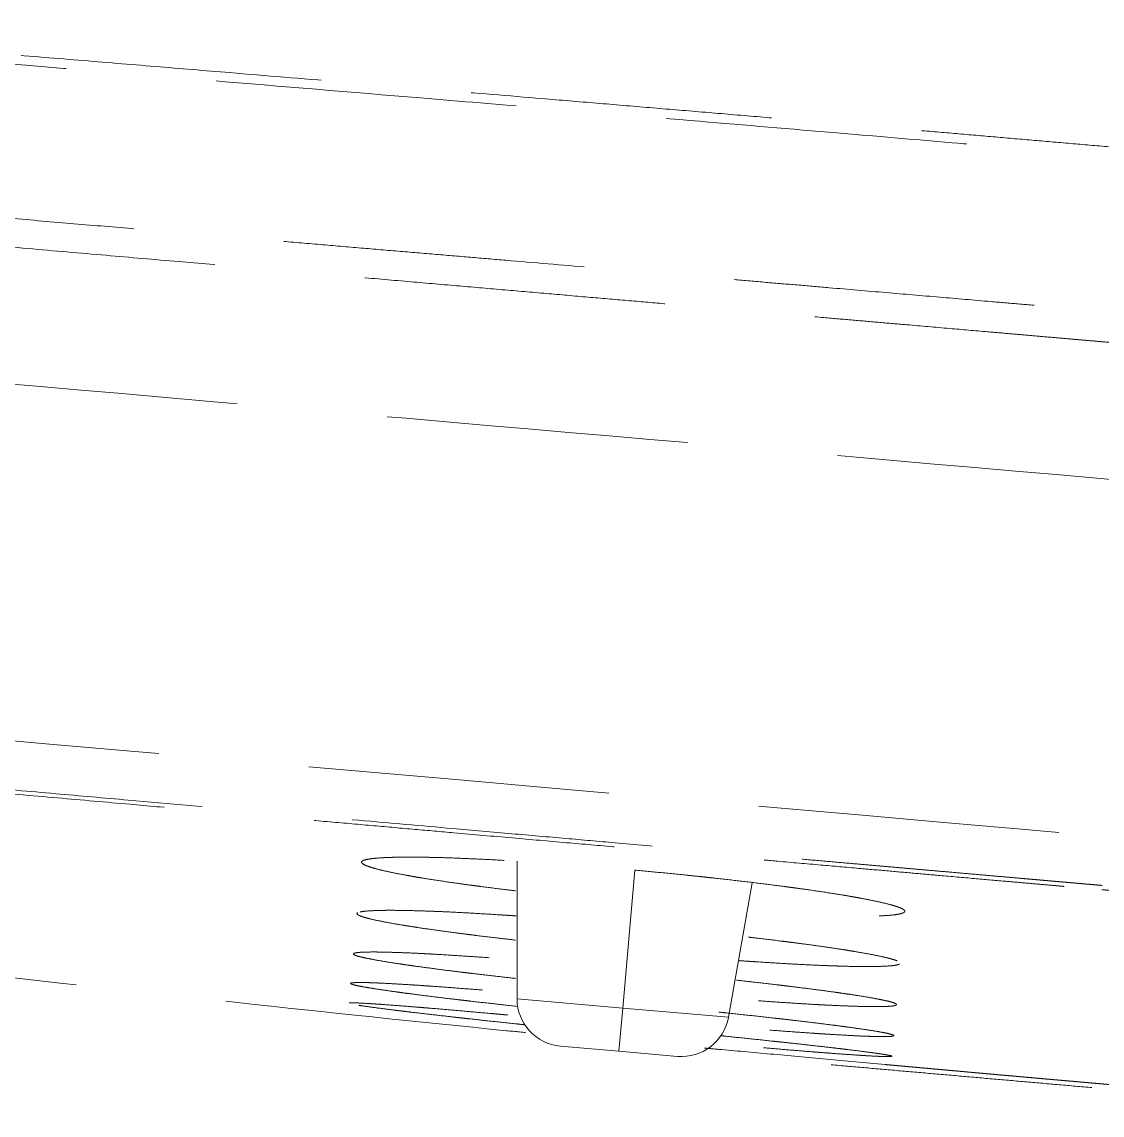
# Model space of a CAD drawing. Header units: millimetres. Extents: x 11618 to 13994, y -5897 to -2537.
# Drawn here: x 13094.28 to 13117.06, y -3844.51 to -3821.46 of the extents above; entities that cross this region are included whole.
import ezdxf

# ---------------------------------------------------------------- set-up
doc = ezdxf.new("R2010")
doc.units = ezdxf.units.MM
doc.linetypes.add('HIDDEN', pattern=[9.525, 6.35, -3.175])
doc.linetypes.add('HIDDEN2', pattern=[4.7625, 3.175, -1.5875])
doc.layers.add('HIDDEN', color=252, linetype='HIDDEN2', lineweight=13)

msp = doc.modelspace()

# ---------------------------------------------------------------- linework, layer by layer
at = {"layer": 'HIDDEN', "linetype": 'HIDDEN', "lineweight": 18, "extrusion": (-1, -2.22045e-16, 0)}
for p, q in [((13104.725, -3839.156), (13104.725, -3842.056)), ((13106.952, -3842.251), (13107.207, -3839.344)), ((13109.18, -3842.446), (13109.68, -3839.609)), ((13106.952, -3842.251), (13104.725, -3842.056)), ((13106.873, -3843.161), (13106.952, -3842.251)), ((13106.952, -3842.251), (13109.18, -3842.446)), ((13106.873, -3843.161), (13105.638, -3843.053)), ((13106.873, -3843.161), (13108.108, -3843.269))]:
    msp.add_line(p, q, dxfattribs=at)
at = {"layer": 'HIDDEN', "linetype": 'HIDDEN', "lineweight": 18}
for centre, start, end in [((13105.725, -3842.056), 180, 265), ((13108.195, -3842.273), 265, 350)]:
    msp.add_arc(centre, 1, start, end, dxfattribs=at)
for points, knots in [([(13065.773, -3820.01), (13065.872, -3820.016), (13066.068, -3820.029), (13066.358, -3820.047), (13066.643, -3820.065), (13066.921, -3820.082), (13067.193, -3820.1), (13067.459, -3820.117), (13067.718, -3820.133), (13067.972, -3820.15), (13068.219, -3820.166), (13068.46, -3820.182), (13068.695, -3820.197), (13068.924, -3820.212), (13069.147, -3820.227), (13069.364, -3820.241), (13069.575, -3820.255), (13069.779, -3820.269), (13069.978, -3820.282), (13070.17, -3820.295), (13070.357, -3820.308), (13070.537, -3820.32), (13070.712, -3820.332), (13070.88, -3820.344), (13071.043, -3820.355), (13071.2, -3820.365), (13071.35, -3820.376), (13071.495, -3820.386), (13071.634, -3820.395), (13071.767, -3820.405), (13071.894, -3820.413), (13072.015, -3820.422), (13072.131, -3820.43), (13072.24, -3820.438), (13072.526, -3820.458), (13072.984, -3820.49), (13073.61, -3820.534), (13074.218, -3820.578), (13074.808, -3820.621), (13075.382, -3820.662), (13075.938, -3820.703), (13076.476, -3820.743), (13076.998, -3820.782), (13077.502, -3820.82), (13077.99, -3820.857), (13078.461, -3820.893), (13079.076, -3820.94), (13079.826, -3820.998), (13080.703, -3821.066), (13081.424, -3821.123), (13081.999, -3821.169), (13082.438, -3821.204), (13082.865, -3821.238), (13083.278, -3821.271), (13083.679, -3821.303), (13084.067, -3821.335), (13084.442, -3821.365), (13084.805, -3821.395), (13085.155, -3821.424), (13085.717, -3821.47), (13086.487, -3821.533), (13087.464, -3821.613), (13088.423, -3821.691), (13089.363, -3821.768), (13090.284, -3821.844), (13091.188, -3821.918), (13092.36, -3822.014), (13093.789, -3822.131), (13095.462, -3822.269), (13097.081, -3822.402), (13098.906, -3822.553), (13100.922, -3822.72), (13103.119, -3822.902), (13104.935, -3823.053), (13106.394, -3823.175), (13107.518, -3823.27), (13108.622, -3823.362), (13109.709, -3823.454), (13110.782, -3823.545), (13111.774, -3823.629), (13112.688, -3823.707), (13113.523, -3823.778), (13114.349, -3823.849), (13115.169, -3823.92), (13115.986, -3823.991), (13116.802, -3824.061), (13117.619, -3824.132), (13118.601, -3824.218), (13119.746, -3824.319), (13121.053, -3824.434), (13122.364, -3824.55), (13123.689, -3824.669), (13124.844, -3824.772), (13125.824, -3824.86), (13126.625, -3824.932), (13127.432, -3825.005), (13128.248, -3825.079), (13129.073, -3825.154), (13129.91, -3825.231), (13130.758, -3825.308), (13131.746, -3825.398), (13132.879, -3825.502), (13134.163, -3825.62), (13135.478, -3825.741), (13136.828, -3825.865), (13138.8, -3826.047), (13141.456, -3826.293), (13144.191, -3826.547), (13146.42, -3826.754), (13147.866, -3826.889), (13149.136, -3827.007), (13150.232, -3827.109), (13151.276, -3827.206), (13152.278, -3827.3), (13153.25, -3827.391), (13154.302, -3827.49), (13155.436, -3827.598), (13156.654, -3827.716), (13157.677, -3827.815), (13158.484, -3827.895), (13159.056, -3827.952), (13159.652, -3828.011), (13160.271, -3828.073), (13160.914, -3828.138), (13161.581, -3828.206), (13162.273, -3828.276), (13162.99, -3828.35), (13163.731, -3828.427), (13164.312, -3828.488), (13164.734, -3828.532), (13164.998, -3828.56), (13165.29, -3828.591), (13165.611, -3828.625), (13165.96, -3828.662), (13166.338, -3828.703), (13166.744, -3828.746), (13167.18, -3828.793), (13167.644, -3828.844), (13168.138, -3828.897), (13168.661, -3828.955), (13169.213, -3829.016), (13169.795, -3829.08), (13170.407, -3829.149), (13170.825, -3829.196), (13171.038, -3829.22)], [0, 0, 0, 0, 0.002823, 0.005587, 0.008292, 0.010937, 0.013524, 0.016052, 0.018521, 0.020931, 0.023283, 0.025576, 0.027811, 0.029988, 0.032107, 0.034168, 0.036172, 0.038117, 0.040006, 0.041836, 0.04361, 0.045326, 0.046986, 0.048589, 0.050135, 0.051624, 0.053057, 0.054434, 0.055754, 0.057018, 0.058227, 0.059379, 0.060476, 0.061517, 0.062503, 0.068621, 0.07457, 0.080351, 0.085965, 0.091412, 0.096695, 0.101814, 0.10677, 0.111564, 0.116198, 0.120673, 0.12499, 0.13373, 0.142059, 0.149983, 0.154282, 0.158455, 0.162505, 0.166432, 0.170237, 0.173922, 0.177486, 0.180932, 0.184261, 0.187474, 0.196934, 0.206214, 0.215314, 0.224238, 0.232986, 0.24156, 0.249963, 0.266367, 0.282243, 0.297602, 0.312462, 0.334181, 0.354986, 0.374969, 0.385842, 0.396496, 0.406957, 0.417254, 0.427417, 0.437479, 0.445493, 0.453404, 0.461233, 0.469005, 0.476743, 0.48447, 0.492211, 0.49999, 0.512416, 0.524782, 0.537188, 0.549729, 0.562501, 0.570038, 0.577629, 0.585285, 0.593022, 0.60085, 0.608784, 0.616834, 0.62501, 0.636907, 0.649085, 0.661566, 0.674372, 0.687518, 0.717735, 0.750023, 0.765462, 0.781272, 0.791239, 0.80165, 0.812519, 0.821012, 0.830249, 0.840248, 0.851029, 0.86261, 0.875007, 0.880227, 0.88567, 0.891338, 0.897234, 0.90336, 0.909717, 0.916307, 0.923133, 0.930196, 0.937497, 0.939745, 0.942263, 0.94505, 0.948107, 0.951437, 0.95504, 0.958918, 0.963072, 0.967504, 0.972214, 0.977206, 0.982479, 0.988035, 0.993875, 1, 1, 1, 1]), ([(13171.094, -3829.41), (13170.979, -3829.397), (13170.75, -3829.371), (13170.406, -3829.333), (13170.061, -3829.294), (13169.717, -3829.256), (13169.372, -3829.218), (13169.028, -3829.181), (13168.683, -3829.143), (13168.338, -3829.105), (13167.993, -3829.068), (13167.648, -3829.031), (13167.303, -3828.993), (13166.957, -3828.956), (13166.611, -3828.919), (13166.266, -3828.883), (13165.92, -3828.846), (13165.574, -3828.81), (13165.227, -3828.773), (13164.881, -3828.737), (13164.583, -3828.706), (13164.299, -3828.677), (13163.997, -3828.645), (13163.594, -3828.604), (13163.09, -3828.552), (13162.484, -3828.49), (13161.778, -3828.418), (13160.969, -3828.336), (13160.058, -3828.245), (13159.046, -3828.145), (13157.623, -3828.005), (13155.818, -3827.83), (13153.655, -3827.625), (13151.466, -3827.42), (13149.252, -3827.215), (13147.026, -3827.008), (13144.737, -3826.795), (13142.388, -3826.578), (13139.979, -3826.355), (13137.57, -3826.133), (13135.163, -3825.911), (13132.759, -3825.691), (13130.359, -3825.471), (13127.962, -3825.253), (13125.57, -3825.037), (13123.182, -3824.823), (13120.798, -3824.612), (13118.861, -3824.441), (13117.216, -3824.298), (13115.709, -3824.167), (13113.743, -3823.997), (13111.315, -3823.79), (13108.421, -3823.545), (13105.494, -3823.3), (13102.067, -3823.014), (13097.668, -3822.649), (13093.632, -3822.316), (13090.575, -3822.065), (13089.121, -3821.945), (13087.655, -3821.825), (13086.181, -3821.704), (13084.706, -3821.584), (13083.241, -3821.464), (13081.781, -3821.347), (13080.318, -3821.231), (13078.758, -3821.11), (13077.191, -3820.99), (13075.708, -3820.879), (13074.483, -3820.788), (13073.516, -3820.718), (13072.805, -3820.667), (13072.216, -3820.625), (13071.665, -3820.586), (13071.065, -3820.544), (13070.466, -3820.503), (13069.867, -3820.462), (13069.268, -3820.422), (13068.67, -3820.382), (13068.072, -3820.342), (13067.474, -3820.303), (13066.877, -3820.264), (13066.28, -3820.225), (13065.882, -3820.2), (13065.683, -3820.187)], [0, 0, 0, 0, 0.003281, 0.006564, 0.009847, 0.013131, 0.016416, 0.019702, 0.022988, 0.026276, 0.029564, 0.032853, 0.036143, 0.039434, 0.042725, 0.046019, 0.049313, 0.052609, 0.055907, 0.059206, 0.062506, 0.064428, 0.067306, 0.071141, 0.075936, 0.081693, 0.088416, 0.096107, 0.104767, 0.1144, 0.125, 0.145345, 0.165834, 0.18664, 0.207702, 0.22888, 0.249995, 0.272859, 0.295713, 0.318553, 0.341371, 0.36416, 0.386914, 0.409625, 0.432291, 0.45491, 0.477487, 0.500036, 0.509962, 0.524224, 0.542838, 0.565827, 0.593224, 0.625058, 0.648979, 0.690618, 0.750053, 0.763742, 0.777533, 0.791423, 0.805433, 0.819477, 0.833379, 0.847143, 0.861035, 0.87501, 0.891555, 0.905627, 0.917249, 0.92643, 0.933176, 0.937495, 0.943195, 0.948888, 0.954576, 0.960262, 0.965947, 0.97163, 0.97731, 0.982987, 0.988661, 0.994332, 1, 1, 1, 1]), ([(13172.546, -3832.579), (13172.468, -3832.571), (13172.312, -3832.555), (13172.078, -3832.531), (13171.846, -3832.507), (13171.615, -3832.484), (13171.385, -3832.461), (13171.156, -3832.438), (13170.929, -3832.415), (13170.703, -3832.392), (13170.478, -3832.37), (13170.254, -3832.348), (13170.032, -3832.326), (13169.81, -3832.304), (13169.59, -3832.282), (13169.371, -3832.261), (13169.131, -3832.237), (13168.871, -3832.212), (13168.592, -3832.185), (13168.316, -3832.158), (13168.044, -3832.132), (13167.776, -3832.107), (13167.511, -3832.082), (13167.25, -3832.057), (13166.992, -3832.033), (13166.739, -3832.01), (13166.488, -3831.987), (13166.242, -3831.964), (13165.999, -3831.942), (13165.767, -3831.921), (13165.542, -3831.901), (13165.319, -3831.881), (13165.087, -3831.86), (13164.844, -3831.839), (13164.592, -3831.817), (13164.33, -3831.794), (13164.082, -3831.772), (13163.85, -3831.752), (13163.637, -3831.733), (13163.425, -3831.715), (13163.213, -3831.696), (13163.001, -3831.678), (13162.79, -3831.659), (13162.578, -3831.641), (13162.408, -3831.626), (13162.278, -3831.615), (13162.186, -3831.607), (13162.088, -3831.599), (13161.985, -3831.59), (13161.877, -3831.58), (13161.763, -3831.57), (13161.645, -3831.56), (13161.521, -3831.549), (13161.392, -3831.538), (13161.258, -3831.526), (13161.118, -3831.514), (13160.974, -3831.501), (13160.824, -3831.488), (13160.579, -3831.466), (13160.243, -3831.436), (13159.817, -3831.399), (13159.394, -3831.362), (13158.646, -3831.295), (13157.577, -3831.2), (13156.195, -3831.077), (13154.836, -3830.955), (13153.499, -3830.835), (13152.311, -3830.728), (13151.268, -3830.635), (13150.37, -3830.554), (13149.491, -3830.474), (13148.631, -3830.397), (13147.79, -3830.321), (13146.969, -3830.247), (13146.166, -3830.175), (13145.141, -3830.082), (13143.909, -3829.971), (13142.484, -3829.842), (13141.122, -3829.72), (13139.824, -3829.602), (13138.555, -3829.488), (13137.313, -3829.376), (13136.095, -3829.266), (13134.932, -3829.161), (13133.825, -3829.061), (13132.772, -3828.966), (13131.786, -3828.877), (13130.861, -3828.793), (13129.992, -3828.715), (13129.158, -3828.639), (13128.213, -3828.554), (13127.167, -3828.46), (13126.031, -3828.358), (13125.094, -3828.273), (13124.338, -3828.206), (13123.748, -3828.153), (13123.174, -3828.101), (13122.616, -3828.052), (13122.07, -3828.003), (13121.423, -3827.945), (13120.677, -3827.879), (13119.824, -3827.804), (13118.975, -3827.729), (13118.124, -3827.654), (13117.273, -3827.58), (13116.519, -3827.515), (13115.858, -3827.457), (13115.29, -3827.408), (13114.549, -3827.344), (13113.619, -3827.264), (13112.483, -3827.167), (13111.495, -3827.083), (13110.665, -3827.012), (13110.008, -3826.956), (13109.327, -3826.898), (13108.62, -3826.838), (13107.597, -3826.752), (13106.217, -3826.635), (13104.833, -3826.517), (13103.735, -3826.424), (13102.96, -3826.359), (13102.155, -3826.291), (13101.318, -3826.22), (13100.451, -3826.146), (13099.553, -3826.07), (13098.623, -3825.992), (13097.581, -3825.903), (13096.416, -3825.805), (13095.117, -3825.695), (13093.754, -3825.579), (13092.328, -3825.458), (13090.938, -3825.34), (13089.585, -3825.226), (13088.276, -3825.115), (13086.914, -3824.999), (13085.5, -3824.879), (13084.344, -3824.781), (13083.46, -3824.706), (13082.864, -3824.655), (13082.262, -3824.604), (13081.655, -3824.552), (13081.042, -3824.5), (13080.423, -3824.447), (13079.799, -3824.394), (13079.17, -3824.34), (13078.536, -3824.285), (13077.896, -3824.23), (13077.194, -3824.17), (13076.426, -3824.103), (13075.587, -3824.03), (13074.73, -3823.956), (13074.037, -3823.895), (13073.515, -3823.849), (13073.172, -3823.819), (13072.833, -3823.79), (13072.498, -3823.76), (13072.225, -3823.736), (13072.014, -3823.717), (13071.865, -3823.704), (13071.722, -3823.692), (13071.583, -3823.679), (13071.449, -3823.668), (13071.32, -3823.656), (13071.197, -3823.646), (13071.078, -3823.635), (13070.965, -3823.625), (13070.856, -3823.616), (13070.753, -3823.607), (13070.655, -3823.598), (13070.562, -3823.59), (13070.441, -3823.58), (13070.292, -3823.567), (13070.11, -3823.552), (13069.926, -3823.536), (13069.74, -3823.521), (13069.551, -3823.505), (13069.359, -3823.49), (13069.166, -3823.474), (13068.97, -3823.458), (13068.797, -3823.444), (13068.648, -3823.433), (13068.524, -3823.423), (13068.403, -3823.413), (13068.283, -3823.404), (13068.164, -3823.395), (13068.047, -3823.385), (13067.932, -3823.376), (13067.819, -3823.367), (13067.707, -3823.359), (13067.597, -3823.35), (13067.488, -3823.342), (13067.382, -3823.333), (13067.277, -3823.325), (13067.173, -3823.317), (13066.979, -3823.302), (13066.693, -3823.28), (13066.315, -3823.251), (13065.937, -3823.222), (13065.559, -3823.193), (13065.181, -3823.165), (13064.804, -3823.137), (13064.426, -3823.109), (13064.048, -3823.081), (13063.797, -3823.062), (13063.671, -3823.053)], [0, 0, 0, 0, 0.002163, 0.004315, 0.006455, 0.008584, 0.010701, 0.012807, 0.014901, 0.016983, 0.019054, 0.021114, 0.023162, 0.025199, 0.027224, 0.029237, 0.031239, 0.033842, 0.036411, 0.038947, 0.041449, 0.043918, 0.046353, 0.048756, 0.051125, 0.053461, 0.055764, 0.058034, 0.060272, 0.062477, 0.064437, 0.066489, 0.068631, 0.070864, 0.073187, 0.0756, 0.078103, 0.080063, 0.082021, 0.083977, 0.085932, 0.087885, 0.089837, 0.091787, 0.093735, 0.09454, 0.095393, 0.096294, 0.097243, 0.09824, 0.099285, 0.100378, 0.101519, 0.102708, 0.103944, 0.105227, 0.106558, 0.107936, 0.109362, 0.113317, 0.117239, 0.121128, 0.124984, 0.137905, 0.15062, 0.163121, 0.175403, 0.187458, 0.195883, 0.204134, 0.212208, 0.220107, 0.227829, 0.235374, 0.242743, 0.249935, 0.263598, 0.27668, 0.289178, 0.301094, 0.31243, 0.324112, 0.335287, 0.345955, 0.356116, 0.365774, 0.374937, 0.383246, 0.391223, 0.398869, 0.406191, 0.417235, 0.427641, 0.437446, 0.443025, 0.448435, 0.453691, 0.458808, 0.463805, 0.468701, 0.476608, 0.484329, 0.492175, 0.499956, 0.507736, 0.515584, 0.520716, 0.525912, 0.531211, 0.541104, 0.551477, 0.562467, 0.568279, 0.574302, 0.580545, 0.587016, 0.593721, 0.608689, 0.624975, 0.631801, 0.638904, 0.646289, 0.653957, 0.66191, 0.67015, 0.678675, 0.687484, 0.698822, 0.71074, 0.723241, 0.736326, 0.749993, 0.761535, 0.773556, 0.786058, 0.79904, 0.812502, 0.817923, 0.823398, 0.828926, 0.834507, 0.840139, 0.845823, 0.851558, 0.857344, 0.863179, 0.869063, 0.874996, 0.882558, 0.890287, 0.898183, 0.906246, 0.909445, 0.912609, 0.915735, 0.918824, 0.921875, 0.923296, 0.92467, 0.925997, 0.927278, 0.928512, 0.929699, 0.930839, 0.931933, 0.932979, 0.933979, 0.934931, 0.935836, 0.936694, 0.937505, 0.939157, 0.94083, 0.942523, 0.944238, 0.945973, 0.94773, 0.949508, 0.951308, 0.953129, 0.954277, 0.955409, 0.956527, 0.957629, 0.958717, 0.959789, 0.960846, 0.961888, 0.962914, 0.963926, 0.964922, 0.965903, 0.966868, 0.967818, 0.968753, 0.972226, 0.975699, 0.979172, 0.982644, 0.986117, 0.989588, 0.99306, 0.99653, 1, 1, 1, 1]), ([(13063.556, -3823.568), (13063.642, -3823.575), (13063.818, -3823.59), (13064.086, -3823.612), (13064.364, -3823.636), (13064.652, -3823.66), (13064.95, -3823.686), (13065.222, -3823.709), (13065.466, -3823.73), (13065.679, -3823.749), (13065.891, -3823.767), (13066.104, -3823.785), (13066.316, -3823.804), (13066.528, -3823.822), (13066.74, -3823.841), (13066.945, -3823.858), (13067.147, -3823.876), (13067.349, -3823.894), (13067.564, -3823.912), (13067.79, -3823.932), (13068.028, -3823.953), (13068.278, -3823.974), (13068.54, -3823.997), (13068.813, -3824.021), (13069.098, -3824.045), (13069.394, -3824.071), (13069.703, -3824.098), (13070.022, -3824.126), (13070.541, -3824.171), (13071.25, -3824.232), (13072.14, -3824.309), (13073.014, -3824.385), (13073.872, -3824.459), (13074.714, -3824.532), (13075.541, -3824.604), (13076.351, -3824.674), (13077.642, -3824.786), (13079.382, -3824.937), (13081.542, -3825.125), (13083.595, -3825.303), (13085.541, -3825.471), (13087.38, -3825.631), (13089.112, -3825.781), (13090.857, -3825.933), (13092.611, -3826.085), (13094.373, -3826.238), (13096.02, -3826.38), (13097.517, -3826.51), (13098.879, -3826.628), (13100.12, -3826.736), (13101.292, -3826.838), (13102.394, -3826.933), (13103.426, -3827.023), (13104.402, -3827.107), (13105.327, -3827.187), (13106.206, -3827.264), (13107.032, -3827.335), (13107.885, -3827.409), (13108.757, -3827.485), (13109.646, -3827.562), (13110.463, -3827.633), (13111.188, -3827.696), (13111.829, -3827.751), (13112.398, -3827.801), (13113.066, -3827.858), (13113.811, -3827.923), (13114.536, -3827.986), (13115.105, -3828.035), (13115.545, -3828.074), (13115.957, -3828.109), (13116.321, -3828.141), (13116.642, -3828.169), (13116.927, -3828.194), (13117.257, -3828.222), (13117.633, -3828.255), (13117.917, -3828.28), (13118.058, -3828.293)], [0, 0, 0, 0, 0.00476, 0.0097, 0.014819, 0.020118, 0.025596, 0.031253, 0.035165, 0.039076, 0.042985, 0.046892, 0.050798, 0.054701, 0.058603, 0.062503, 0.066016, 0.069746, 0.073692, 0.077855, 0.082234, 0.086828, 0.091637, 0.096662, 0.101902, 0.107355, 0.113023, 0.118905, 0.125, 0.141646, 0.158001, 0.174063, 0.189833, 0.205311, 0.220497, 0.235391, 0.249993, 0.29161, 0.331263, 0.368948, 0.404662, 0.438405, 0.47018, 0.499991, 0.53441, 0.566718, 0.59691, 0.624989, 0.649027, 0.671786, 0.693261, 0.713452, 0.73236, 0.749991, 0.767096, 0.783214, 0.798345, 0.812492, 0.830054, 0.846325, 0.861301, 0.874993, 0.88614, 0.896555, 0.906245, 0.922831, 0.937496, 0.946087, 0.954128, 0.961662, 0.968748, 0.974127, 0.979316, 0.984374, 0.992254, 1, 1, 1, 1]), ([(13117.805, -3831.156), (13113.235, -3830.757), (13108.665, -3830.363), (13099.528, -3829.572), (13094.961, -3829.176), (13085.833, -3828.386), (13081.272, -3827.99), (13074.436, -3827.398), (13072.159, -3827.2), (13068.744, -3826.905), (13067.606, -3826.806), (13065.331, -3826.609), (13064.194, -3826.51), (13063.056, -3826.416)], [0, 0, 0, 0, 0.25, 0.25, 0.5, 0.5, 0.75, 0.75, 0.875, 0.875, 0.9375, 0.9375, 1, 1, 1, 1]), ([(13062.381, -3833.837), (13064.656, -3834.039), (13066.932, -3834.236), (13071.487, -3834.636), (13073.765, -3834.835), (13080.602, -3835.435), (13085.164, -3835.835), (13098.863, -3837.035), (13108.006, -3837.838), (13117.15, -3838.638)], [0, 0, 0, 0, 0.125, 0.125, 0.25, 0.25, 0.5, 0.5, 1, 1, 1, 1]), ([(13117.061, -3839.667), (13117.044, -3839.665), (13117.01, -3839.662), (13116.96, -3839.658), (13116.91, -3839.653), (13116.86, -3839.649), (13116.81, -3839.645), (13116.76, -3839.64), (13116.709, -3839.636), (13116.657, -3839.631), (13116.604, -3839.627), (13116.549, -3839.622), (13116.493, -3839.617), (13116.435, -3839.612), (13116.371, -3839.606), (13116.301, -3839.6), (13116.223, -3839.593), (13116.142, -3839.586), (13116.057, -3839.579), (13115.968, -3839.571), (13115.875, -3839.563), (13115.778, -3839.554), (13115.677, -3839.545), (13115.571, -3839.536), (13115.462, -3839.527), (13115.298, -3839.512), (13115.068, -3839.492), (13114.763, -3839.465), (13114.421, -3839.435), (13114.042, -3839.402), (13113.695, -3839.372), (13113.389, -3839.345), (13113.13, -3839.322), (13112.853, -3839.298), (13112.559, -3839.272), (13112.248, -3839.245), (13111.862, -3839.211), (13111.389, -3839.17), (13110.819, -3839.12), (13110.089, -3839.056), (13109.17, -3838.975), (13108.029, -3838.875), (13106.875, -3838.774), (13105.721, -3838.673), (13104.58, -3838.573), (13103.123, -3838.445), (13101.287, -3838.284), (13099.005, -3838.084), (13096.876, -3837.898), (13094.957, -3837.729), (13093.307, -3837.585), (13091.537, -3837.43), (13088.997, -3837.207), (13085.53, -3836.903), (13080.974, -3836.504), (13077.019, -3836.157), (13073.824, -3835.877), (13071.549, -3835.678), (13069.412, -3835.491), (13067.479, -3835.321), (13066.247, -3835.213), (13065.47, -3835.145), (13065.09, -3835.112), (13064.618, -3835.07), (13064.153, -3835.03), (13063.734, -3834.993), (13063.404, -3834.964), (13063.105, -3834.938), (13062.836, -3834.914), (13062.599, -3834.893), (13062.451, -3834.88), (13062.382, -3834.874)], [0, 0, 0, 0, 0.00093, 0.001846, 0.002755, 0.003662, 0.004571, 0.005489, 0.006419, 0.007367, 0.008336, 0.00933, 0.010354, 0.01141, 0.012501, 0.01386, 0.015278, 0.016761, 0.018312, 0.019934, 0.02163, 0.023401, 0.025249, 0.027174, 0.029176, 0.031253, 0.03616, 0.041729, 0.047976, 0.054905, 0.062506, 0.066938, 0.071679, 0.076731, 0.082096, 0.087772, 0.093759, 0.103254, 0.113671, 0.125011, 0.143197, 0.164032, 0.187516, 0.206429, 0.227264, 0.25002, 0.286248, 0.327918, 0.375029, 0.402973, 0.433122, 0.465478, 0.500039, 0.572373, 0.6557, 0.750021, 0.78956, 0.83122, 0.875001, 0.907035, 0.937497, 0.942783, 0.949752, 0.958407, 0.968747, 0.975374, 0.981433, 0.986926, 0.991851, 0.996209, 1, 1, 1, 1]), ([(13062.494, -3834.961), (13062.588, -3834.97), (13062.784, -3834.987), (13063.094, -3835.015), (13063.434, -3835.045), (13063.804, -3835.078), (13064.155, -3835.109), (13064.478, -3835.137), (13064.761, -3835.162), (13065.045, -3835.187), (13065.328, -3835.212), (13065.611, -3835.237), (13065.877, -3835.26), (13066.131, -3835.282), (13066.377, -3835.304), (13066.64, -3835.327), (13066.918, -3835.351), (13067.212, -3835.377), (13067.521, -3835.404), (13067.846, -3835.433), (13068.187, -3835.463), (13068.543, -3835.494), (13068.914, -3835.527), (13069.512, -3835.579), (13070.324, -3835.651), (13071.339, -3835.74), (13072.332, -3835.827), (13073.305, -3835.913), (13074.257, -3835.996), (13075.188, -3836.078), (13076.681, -3836.209), (13078.696, -3836.386), (13081.189, -3836.605), (13083.536, -3836.811), (13085.735, -3837.005), (13087.787, -3837.185), (13089.733, -3837.356), (13091.583, -3837.519), (13093.348, -3837.674), (13094.996, -3837.818), (13096.433, -3837.945), (13097.681, -3838.054), (13098.762, -3838.149), (13099.79, -3838.24), (13100.765, -3838.325), (13101.688, -3838.406), (13102.558, -3838.483), (13103.533, -3838.569), (13104.598, -3838.662), (13105.736, -3838.762), (13106.721, -3838.849), (13107.571, -3838.923), (13108.302, -3838.988), (13108.985, -3839.048), (13109.62, -3839.103), (13110.329, -3839.166), (13111.094, -3839.233), (13111.871, -3839.301), (13112.537, -3839.36), (13113.106, -3839.41), (13113.711, -3839.463), (13114.338, -3839.518), (13114.915, -3839.569), (13115.362, -3839.608), (13115.703, -3839.638), (13115.969, -3839.661), (13116.164, -3839.678), (13116.297, -3839.69), (13116.426, -3839.701), (13116.553, -3839.712), (13116.678, -3839.723), (13116.803, -3839.734), (13116.929, -3839.745), (13117.012, -3839.752), (13117.055, -3839.756)], [0, 0, 0, 0, 0.005151, 0.010852, 0.017103, 0.023903, 0.031252, 0.036466, 0.041678, 0.046888, 0.052095, 0.0573, 0.062502, 0.066749, 0.071284, 0.076106, 0.081216, 0.086613, 0.092297, 0.098266, 0.104522, 0.111063, 0.117889, 0.125, 0.144009, 0.162634, 0.180874, 0.198731, 0.216202, 0.23329, 0.249993, 0.298424, 0.344152, 0.387173, 0.427485, 0.465089, 0.499991, 0.53446, 0.566783, 0.596959, 0.624989, 0.645739, 0.665527, 0.68435, 0.702208, 0.719099, 0.735026, 0.749991, 0.772645, 0.793478, 0.812492, 0.826748, 0.840128, 0.852628, 0.864248, 0.874994, 0.891527, 0.906245, 0.91767, 0.928083, 0.937496, 0.950865, 0.962498, 0.969176, 0.9754, 0.981249, 0.983738, 0.986155, 0.988515, 0.990832, 0.993122, 0.995402, 0.997689, 1, 1, 1, 1]), ([(13104.691, -3839.78), (13104.609, -3839.77), (13104.527, -3839.76), (13104.282, -3839.73), (13104.122, -3839.71), (13103.927, -3839.684), (13103.888, -3839.679), (13103.811, -3839.669), (13103.773, -3839.664), (13103.659, -3839.649), (13103.585, -3839.639), (13103.369, -3839.608), (13103.231, -3839.588), (13102.969, -3839.549), (13102.845, -3839.529), (13102.669, -3839.501), (13102.612, -3839.491), (13102.529, -3839.477), (13102.502, -3839.472), (13102.449, -3839.462), (13102.422, -3839.458), (13102.293, -3839.434), (13102.198, -3839.416), (13102.025, -3839.38), (13101.946, -3839.363), (13101.805, -3839.33), (13101.743, -3839.313), (13101.675, -3839.294), (13101.662, -3839.29), (13101.637, -3839.282), (13101.625, -3839.278), (13101.592, -3839.267), (13101.571, -3839.26), (13101.517, -3839.238), (13101.49, -3839.224), (13101.454, -3839.199), (13101.445, -3839.187), (13101.447, -3839.17), (13101.449, -3839.164), (13101.457, -3839.156), (13101.46, -3839.154), (13101.468, -3839.149), (13101.472, -3839.146), (13101.497, -3839.134), (13101.526, -3839.126), (13101.602, -3839.11), (13101.648, -3839.103), (13101.759, -3839.092), (13101.823, -3839.087), (13101.914, -3839.081), (13101.933, -3839.08), (13101.971, -3839.079), (13102.031, -3839.076), (13102.094, -3839.074), (13102.227, -3839.071), (13102.324, -3839.07), (13102.531, -3839.069), (13102.642, -3839.07), (13102.821, -3839.073), (13102.883, -3839.074), (13102.978, -3839.076), (13103.01, -3839.077), (13103.076, -3839.079), (13103.109, -3839.079), (13103.276, -3839.084), (13103.415, -3839.089), (13103.705, -3839.101), (13104.007, -3839.114), (13104.33, -3839.132), (13104.539, -3839.144), (13104.581, -3839.146), (13104.666, -3839.151), (13104.793, -3839.159), (13104.922, -3839.167), (13105.182, -3839.184), (13105.358, -3839.196), (13105.716, -3839.221), (13105.897, -3839.235), (13106.174, -3839.256), (13106.267, -3839.264), (13106.454, -3839.279), (13106.548, -3839.287), (13106.829, -3839.31), (13107.018, -3839.327), (13107.207, -3839.344)], [0, 0, 0, 0, 0.017807, 0.017807, 0.054184, 0.054184, 0.063279, 0.063279, 0.072373, 0.072373, 0.090562, 0.090562, 0.126939, 0.126939, 0.163317, 0.163317, 0.181506, 0.181506, 0.1906, 0.1906, 0.199694, 0.199694, 0.236072, 0.236072, 0.272449, 0.272449, 0.308827, 0.308827, 0.317921, 0.317921, 0.327016, 0.327016, 0.345205, 0.345205, 0.381582, 0.381582, 0.41796, 0.41796, 0.436148, 0.436148, 0.445243, 0.445243, 0.454337, 0.454337, 0.490715, 0.490715, 0.527092, 0.527092, 0.56347, 0.56347, 0.572564, 0.572564, 0.581658, 0.599847, 0.599847, 0.636225, 0.636225, 0.672602, 0.672602, 0.690791, 0.690791, 0.699885, 0.699885, 0.70898, 0.70898, 0.745357, 0.745357, 0.781735, 0.818112, 0.818112, 0.827207, 0.827207, 0.836301, 0.85449, 0.85449, 0.890867, 0.890867, 0.927245, 0.927245, 0.945434, 0.945434, 0.963622, 0.963622, 1, 1, 1, 1]), ([(13107.207, -3839.344), (13107.396, -3839.361), (13107.584, -3839.379), (13107.957, -3839.415), (13108.141, -3839.433), (13108.417, -3839.462), (13108.508, -3839.471), (13108.644, -3839.486), (13108.69, -3839.491), (13108.78, -3839.5), (13108.826, -3839.505), (13109.051, -3839.53), (13109.227, -3839.55), (13109.572, -3839.59), (13109.74, -3839.61), (13110.068, -3839.651), (13110.228, -3839.672), (13110.423, -3839.697), (13110.462, -3839.702), (13110.539, -3839.713), (13110.577, -3839.718), (13110.69, -3839.733), (13110.764, -3839.744), (13110.98, -3839.774), (13111.118, -3839.795), (13111.379, -3839.835), (13111.503, -3839.854), (13111.679, -3839.884), (13111.736, -3839.894), (13111.818, -3839.908), (13111.846, -3839.913), (13111.899, -3839.923), (13111.926, -3839.927), (13112.055, -3839.951), (13112.149, -3839.97), (13112.323, -3840.006), (13112.401, -3840.023), (13112.542, -3840.057), (13112.604, -3840.074), (13112.672, -3840.093), (13112.685, -3840.097), (13112.71, -3840.105), (13112.745, -3840.117), (13112.776, -3840.128), (13112.83, -3840.15), (13112.857, -3840.163), (13112.892, -3840.189), (13112.901, -3840.201), (13112.9, -3840.218), (13112.897, -3840.224), (13112.887, -3840.234), (13112.879, -3840.239), (13112.849, -3840.253), (13112.82, -3840.262), (13112.744, -3840.277), (13112.698, -3840.284), (13112.587, -3840.296), (13112.523, -3840.3), (13112.432, -3840.305), (13112.413, -3840.306), (13112.375, -3840.308), (13112.315, -3840.31), (13112.252, -3840.312), (13112.119, -3840.315), (13112.023, -3840.316), (13111.816, -3840.316), (13111.705, -3840.315), (13111.527, -3840.312), (13111.465, -3840.31), (13111.37, -3840.308), (13111.338, -3840.307), (13111.273, -3840.305), (13111.24, -3840.304), (13111.073, -3840.299), (13110.934, -3840.294), (13110.644, -3840.282), (13110.494, -3840.275), (13110.182, -3840.259), (13110.021, -3840.25), (13109.812, -3840.238), (13109.77, -3840.235), (13109.685, -3840.23), (13109.639, -3840.227), (13109.592, -3840.224), (13109.588, -3840.224)], [0, 0, 0, 0, 0.036331, 0.036331, 0.072661, 0.072661, 0.090827, 0.090827, 0.099909, 0.099909, 0.108992, 0.108992, 0.145322, 0.145322, 0.181653, 0.181653, 0.217984, 0.217984, 0.227066, 0.227066, 0.236149, 0.236149, 0.254314, 0.254314, 0.290645, 0.290645, 0.326975, 0.326975, 0.345141, 0.345141, 0.354223, 0.354223, 0.363306, 0.363306, 0.399637, 0.399637, 0.435967, 0.435967, 0.472298, 0.472298, 0.481381, 0.481381, 0.490463, 0.508629, 0.508629, 0.544959, 0.544959, 0.58129, 0.58129, 0.599455, 0.599455, 0.61762, 0.61762, 0.653951, 0.653951, 0.690282, 0.690282, 0.726612, 0.726612, 0.735695, 0.735695, 0.744777, 0.762943, 0.762943, 0.799273, 0.799273, 0.835604, 0.835604, 0.853769, 0.853769, 0.862852, 0.862852, 0.871935, 0.871935, 0.908265, 0.908265, 0.944596, 0.944596, 0.980926, 0.980926, 0.990009, 0.990009, 0.999092, 1, 1, 1, 1]), ([(13117.055, -3839.756), (13117.095, -3839.76), (13117.175, -3839.767), (13117.295, -3839.777), (13117.415, -3839.788), (13117.536, -3839.798), (13117.658, -3839.809), (13117.782, -3839.82), (13117.92, -3839.832), (13118.071, -3839.845), (13118.236, -3839.859), (13118.407, -3839.874), (13118.583, -3839.89), (13118.783, -3839.907), (13119.012, -3839.927), (13119.272, -3839.95), (13119.547, -3839.974), (13119.84, -3839.999), (13120.149, -3840.026), (13120.488, -3840.056), (13120.861, -3840.088), (13121.273, -3840.124), (13121.715, -3840.163), (13122.196, -3840.204), (13122.718, -3840.25), (13123.288, -3840.3), (13123.929, -3840.355), (13124.653, -3840.419), (13125.469, -3840.49), (13126.36, -3840.567), (13127.236, -3840.644), (13128.09, -3840.718), (13128.916, -3840.79), (13129.798, -3840.867), (13130.893, -3840.962), (13132.236, -3841.079), (13133.863, -3841.221), (13135.651, -3841.377), (13137.406, -3841.529), (13139.116, -3841.678), (13140.764, -3841.822), (13142.529, -3841.976), (13144.715, -3842.166), (13147.395, -3842.4), (13150.638, -3842.682), (13154.214, -3842.994), (13157.242, -3843.257), (13159.636, -3843.466), (13161.307, -3843.611), (13163.041, -3843.763), (13164.439, -3843.884), (13165.483, -3843.975), (13166.155, -3844.034), (13166.835, -3844.093), (13167.525, -3844.153), (13168.092, -3844.203), (13168.525, -3844.241), (13168.815, -3844.266), (13169.081, -3844.289), (13169.324, -3844.31), (13169.544, -3844.329), (13169.74, -3844.346), (13170.07, -3844.375), (13170.523, -3844.414), (13171.09, -3844.463), (13171.45, -3844.494), (13171.622, -3844.508)], [0, 0, 0, 0, 0.00221, 0.004402, 0.006592, 0.008794, 0.011025, 0.013298, 0.015627, 0.018575, 0.021595, 0.024706, 0.027921, 0.031253, 0.035725, 0.040471, 0.045511, 0.050859, 0.056523, 0.062507, 0.069473, 0.076999, 0.085094, 0.09376, 0.103369, 0.113786, 0.125013, 0.138581, 0.153518, 0.169833, 0.187519, 0.201609, 0.216722, 0.232862, 0.250026, 0.276845, 0.306617, 0.339349, 0.375033, 0.403062, 0.433238, 0.465565, 0.500041, 0.553395, 0.612841, 0.678386, 0.750021, 0.779495, 0.81015, 0.841985, 0.875001, 0.887162, 0.899493, 0.911992, 0.92466, 0.937497, 0.943244, 0.948565, 0.953457, 0.957922, 0.961959, 0.965568, 0.968747, 0.980133, 0.990552, 1, 1, 1, 1]), ([(13104.693, -3840.819), (13104.579, -3840.806), (13104.467, -3840.793), (13104.192, -3840.761), (13104.032, -3840.741), (13103.837, -3840.717), (13103.798, -3840.712), (13103.721, -3840.703), (13103.682, -3840.698), (13103.569, -3840.683), (13103.495, -3840.674), (13103.278, -3840.645), (13103.14, -3840.627), (13102.878, -3840.59), (13102.754, -3840.572), (13102.577, -3840.545), (13102.52, -3840.536), (13102.437, -3840.523), (13102.41, -3840.519), (13102.356, -3840.51), (13102.33, -3840.506), (13102.2, -3840.484), (13102.105, -3840.468), (13101.932, -3840.436), (13101.853, -3840.421), (13101.711, -3840.391), (13101.649, -3840.377), (13101.581, -3840.36), (13101.568, -3840.356), (13101.543, -3840.35), (13101.531, -3840.346), (13101.497, -3840.337), (13101.476, -3840.33), (13101.422, -3840.312), (13101.395, -3840.3), (13101.358, -3840.279), (13101.349, -3840.269), (13101.35, -3840.256), (13101.353, -3840.251), (13101.36, -3840.245), (13101.364, -3840.243), (13101.368, -3840.241), (13101.368, -3840.241), (13101.368, -3840.241)], [0, 0, 0, 0, 0.053953, 0.053953, 0.1343, 0.1343, 0.154387, 0.154387, 0.174474, 0.174474, 0.214647, 0.214647, 0.294995, 0.294995, 0.375342, 0.375342, 0.415515, 0.415515, 0.435602, 0.435602, 0.455689, 0.455689, 0.536036, 0.536036, 0.616383, 0.616383, 0.69673, 0.69673, 0.716817, 0.716817, 0.736904, 0.736904, 0.777077, 0.777077, 0.857425, 0.857425, 0.937772, 0.937772, 0.977945, 0.977945, 0.998032, 0.998032, 1, 1, 1, 1]), ([(13101.415, -3840.226), (13101.429, -3840.222), (13101.447, -3840.219), (13101.504, -3840.211), (13101.551, -3840.206), (13101.661, -3840.199), (13101.725, -3840.196), (13101.816, -3840.193), (13101.834, -3840.193), (13101.873, -3840.192), (13101.932, -3840.191), (13101.996, -3840.191), (13102.129, -3840.191), (13102.225, -3840.191), (13102.432, -3840.195), (13102.543, -3840.198), (13102.722, -3840.203), (13102.783, -3840.205), (13102.878, -3840.209), (13102.911, -3840.21), (13102.976, -3840.212), (13103.009, -3840.214), (13103.176, -3840.22), (13103.315, -3840.227), (13103.605, -3840.241), (13103.906, -3840.258), (13104.229, -3840.278), (13104.438, -3840.291), (13104.48, -3840.294), (13104.565, -3840.299), (13104.626, -3840.303), (13104.688, -3840.307), (13104.708, -3840.309)], [0, 0, 0, 0, 0.051598, 0.051598, 0.150257, 0.150257, 0.248915, 0.248915, 0.273579, 0.273579, 0.298244, 0.347573, 0.347573, 0.446231, 0.446231, 0.54489, 0.54489, 0.594219, 0.594219, 0.618883, 0.618883, 0.643548, 0.643548, 0.742206, 0.742206, 0.840864, 0.939522, 0.939522, 0.964187, 0.964187, 0.988852, 1, 1, 1, 1]), ([(13109.605, -3840.756), (13109.671, -3840.764), (13109.737, -3840.772), (13109.966, -3840.799), (13110.126, -3840.818), (13110.321, -3840.843), (13110.36, -3840.847), (13110.437, -3840.857), (13110.475, -3840.862), (13110.589, -3840.877), (13110.663, -3840.886), (13110.879, -3840.915), (13111.017, -3840.934), (13111.278, -3840.971), (13111.402, -3840.989), (13111.578, -3841.016), (13111.635, -3841.025), (13111.718, -3841.038), (13111.746, -3841.043), (13111.799, -3841.052), (13111.826, -3841.056), (13111.955, -3841.078), (13112.05, -3841.094), (13112.224, -3841.127), (13112.302, -3841.142), (13112.444, -3841.172), (13112.506, -3841.187), (13112.574, -3841.204), (13112.587, -3841.208), (13112.612, -3841.215), (13112.648, -3841.225), (13112.679, -3841.234), (13112.714, -3841.246), (13112.728, -3841.252), (13112.741, -3841.257)], [0, 0, 0, 0, 0.040156, 0.040156, 0.141561, 0.141561, 0.166912, 0.166912, 0.192263, 0.192263, 0.242965, 0.242965, 0.34437, 0.34437, 0.445774, 0.445774, 0.496476, 0.496476, 0.521827, 0.521827, 0.547178, 0.547178, 0.648583, 0.648583, 0.749987, 0.749987, 0.851392, 0.851392, 0.876743, 0.876743, 0.902094, 0.952796, 0.952796, 1, 1, 1, 1]), ([(13089.119, -3841.037), (13090.722, -3841.227), (13093.959, -3841.602), (13099.087, -3842.166), (13102.795, -3842.561), (13104.87, -3842.764), (13105.053, -3842.781)], [0, 0, 0, 0, 0.302078, 0.609824, 0.965593, 1, 1, 1, 1]), ([(13104.696, -3841.627), (13104.557, -3841.612), (13104.42, -3841.596), (13104.122, -3841.562), (13103.962, -3841.544), (13103.766, -3841.52), (13103.727, -3841.516), (13103.65, -3841.506), (13103.612, -3841.502), (13103.498, -3841.488), (13103.424, -3841.479), (13103.207, -3841.451), (13103.069, -3841.434), (13102.806, -3841.399), (13102.682, -3841.382), (13102.505, -3841.357), (13102.448, -3841.349), (13102.365, -3841.337), (13102.338, -3841.333), (13102.284, -3841.325), (13102.257, -3841.321), (13102.128, -3841.302), (13102.032, -3841.287), (13101.858, -3841.258), (13101.779, -3841.244), (13101.637, -3841.218), (13101.574, -3841.206), (13101.492, -3841.188), (13101.467, -3841.182), (13101.421, -3841.171), (13101.401, -3841.166), (13101.346, -3841.151), (13101.318, -3841.141), (13101.282, -3841.124), (13101.272, -3841.116), (13101.273, -3841.106), (13101.275, -3841.102), (13101.283, -3841.098), (13101.286, -3841.096), (13101.293, -3841.094), (13101.297, -3841.092), (13101.322, -3841.086), (13101.35, -3841.082), (13101.425, -3841.075), (13101.471, -3841.073), (13101.581, -3841.07), (13101.645, -3841.069), (13101.736, -3841.069), (13101.754, -3841.069), (13101.793, -3841.07), (13101.852, -3841.07), (13101.915, -3841.072), (13102.048, -3841.075), (13102.144, -3841.078), (13102.351, -3841.085), (13102.462, -3841.09), (13102.64, -3841.098), (13102.701, -3841.101), (13102.796, -3841.106), (13102.829, -3841.108), (13102.894, -3841.111), (13102.927, -3841.113), (13103.094, -3841.123), (13103.233, -3841.131), (13103.522, -3841.149), (13103.823, -3841.168), (13104.146, -3841.191), (13104.355, -3841.206), (13104.397, -3841.209), (13104.481, -3841.215), (13104.569, -3841.222), (13104.658, -3841.229), (13104.704, -3841.232)], [0, 0, 0, 0, 0.034475, 0.034475, 0.076881, 0.076881, 0.087482, 0.087482, 0.098083, 0.098083, 0.119286, 0.119286, 0.161691, 0.161691, 0.204096, 0.204096, 0.225299, 0.225299, 0.2359, 0.2359, 0.246502, 0.246502, 0.288907, 0.288907, 0.331312, 0.331312, 0.373717, 0.373717, 0.39492, 0.39492, 0.416122, 0.416122, 0.458528, 0.458528, 0.500933, 0.500933, 0.522136, 0.522136, 0.532737, 0.532737, 0.543338, 0.543338, 0.585743, 0.585743, 0.628149, 0.628149, 0.670554, 0.670554, 0.681155, 0.681155, 0.691756, 0.712959, 0.712959, 0.755364, 0.755364, 0.797769, 0.797769, 0.818972, 0.818972, 0.829573, 0.829573, 0.840175, 0.840175, 0.88258, 0.88258, 0.924985, 0.96739, 0.96739, 0.977992, 0.977992, 0.988593, 1, 1, 1, 1]), ([(13112.787, -3841.325), (13112.787, -3841.325), (13112.787, -3841.325), (13112.783, -3841.327), (13112.778, -3841.329), (13112.754, -3841.338), (13112.725, -3841.345), (13112.649, -3841.356), (13112.603, -3841.361), (13112.493, -3841.368), (13112.429, -3841.371), (13112.338, -3841.374), (13112.319, -3841.374), (13112.281, -3841.375), (13112.221, -3841.376), (13112.158, -3841.376), (13112.026, -3841.376), (13111.93, -3841.375), (13111.723, -3841.372), (13111.612, -3841.369), (13111.434, -3841.363), (13111.372, -3841.361), (13111.277, -3841.358), (13111.245, -3841.356), (13111.18, -3841.354), (13111.147, -3841.352), (13110.98, -3841.345), (13110.841, -3841.339), (13110.552, -3841.324), (13110.402, -3841.315), (13110.09, -3841.297), (13109.929, -3841.287), (13109.72, -3841.273), (13109.678, -3841.27), (13109.594, -3841.265), (13109.519, -3841.26), (13109.444, -3841.254), (13109.411, -3841.252)], [0, 0, 0, 0, 0.001004, 0.001004, 0.023829, 0.023829, 0.115128, 0.115128, 0.206427, 0.206427, 0.297727, 0.297727, 0.320551, 0.320551, 0.343376, 0.389026, 0.389026, 0.480325, 0.480325, 0.571624, 0.571624, 0.617274, 0.617274, 0.640099, 0.640099, 0.662923, 0.662923, 0.754223, 0.754223, 0.845522, 0.845522, 0.936821, 0.936821, 0.959646, 0.959646, 0.98247, 1, 1, 1, 1]), ([(13104.732, -3842.216), (13104.563, -3842.197), (13104.397, -3842.179), (13104.071, -3842.143), (13103.911, -3842.125), (13103.715, -3842.102), (13103.676, -3842.097), (13103.599, -3842.088), (13103.561, -3842.084), (13103.447, -3842.071), (13103.373, -3842.062), (13103.155, -3842.036), (13103.017, -3842.019), (13102.754, -3841.986), (13102.63, -3841.97), (13102.453, -3841.947), (13102.395, -3841.94), (13102.312, -3841.929), (13102.285, -3841.925), (13102.231, -3841.917), (13102.204, -3841.914), (13102.074, -3841.896), (13101.979, -3841.882), (13101.804, -3841.856), (13101.724, -3841.844), (13101.582, -3841.821), (13101.519, -3841.81), (13101.437, -3841.795), (13101.411, -3841.79), (13101.365, -3841.781), (13101.344, -3841.776), (13101.289, -3841.764), (13101.261, -3841.756), (13101.224, -3841.743), (13101.214, -3841.737), (13101.214, -3841.73), (13101.217, -3841.727), (13101.224, -3841.724), (13101.227, -3841.723), (13101.234, -3841.722), (13101.238, -3841.721), (13101.262, -3841.717), (13101.291, -3841.715), (13101.365, -3841.713), (13101.411, -3841.712), (13101.521, -3841.714), (13101.584, -3841.715), (13101.675, -3841.718), (13101.693, -3841.719), (13101.731, -3841.72), (13101.79, -3841.723), (13101.854, -3841.726), (13101.986, -3841.732), (13102.081, -3841.737), (13102.288, -3841.749), (13102.399, -3841.755), (13102.577, -3841.767), (13102.638, -3841.771), (13102.733, -3841.777), (13102.765, -3841.78), (13102.83, -3841.784), (13102.995, -3841.796), (13103.169, -3841.808), (13103.458, -3841.83), (13103.759, -3841.853), (13104.081, -3841.879), (13104.29, -3841.896), (13104.332, -3841.899), (13104.416, -3841.906), (13104.543, -3841.917), (13104.672, -3841.928), (13104.818, -3841.94), (13104.878, -3841.945), (13104.939, -3841.951)], [0, 0, 0, 0, 0.040324, 0.040324, 0.081429, 0.081429, 0.091705, 0.091705, 0.101981, 0.101981, 0.122534, 0.122534, 0.163639, 0.163639, 0.204744, 0.204744, 0.225296, 0.225296, 0.235572, 0.235572, 0.245848, 0.245848, 0.286953, 0.286953, 0.328058, 0.328058, 0.369163, 0.369163, 0.389716, 0.389716, 0.410268, 0.410268, 0.451373, 0.451373, 0.492478, 0.492478, 0.51303, 0.51303, 0.523307, 0.523307, 0.533583, 0.533583, 0.574688, 0.574688, 0.615793, 0.615793, 0.656897, 0.656897, 0.667174, 0.667174, 0.67745, 0.698002, 0.698002, 0.739107, 0.739107, 0.780212, 0.780212, 0.800765, 0.800765, 0.811041, 0.811041, 0.821317, 0.862422, 0.862422, 0.903527, 0.944632, 0.944632, 0.954908, 0.954908, 0.965184, 0.985737, 0.985737, 1, 1, 1, 1]), ([(13109.349, -3841.663), (13109.474, -3841.677), (13109.596, -3841.691), (13109.881, -3841.723), (13110.042, -3841.741), (13110.237, -3841.765), (13110.276, -3841.769), (13110.353, -3841.778), (13110.391, -3841.783), (13110.505, -3841.797), (13110.579, -3841.806), (13110.795, -3841.833), (13110.933, -3841.85), (13111.195, -3841.885), (13111.319, -3841.902), (13111.496, -3841.927), (13111.553, -3841.935), (13111.636, -3841.947), (13111.663, -3841.951), (13111.717, -3841.959), (13111.744, -3841.963), (13111.873, -3841.982), (13111.968, -3841.997), (13112.143, -3842.026), (13112.222, -3842.04), (13112.363, -3842.067), (13112.426, -3842.079), (13112.494, -3842.094), (13112.508, -3842.097), (13112.533, -3842.103), (13112.569, -3842.112), (13112.599, -3842.12), (13112.654, -3842.136), (13112.682, -3842.145), (13112.718, -3842.163), (13112.727, -3842.171), (13112.727, -3842.182), (13112.724, -3842.185), (13112.716, -3842.19), (13112.713, -3842.191), (13112.706, -3842.194), (13112.702, -3842.196), (13112.677, -3842.202), (13112.648, -3842.207), (13112.573, -3842.214), (13112.527, -3842.217), (13112.417, -3842.22), (13112.353, -3842.221), (13112.263, -3842.221), (13112.244, -3842.221), (13112.206, -3842.221), (13112.147, -3842.22), (13112.083, -3842.219), (13111.951, -3842.216), (13111.856, -3842.214), (13111.649, -3842.206), (13111.538, -3842.202), (13111.36, -3842.193), (13111.299, -3842.19), (13111.204, -3842.186), (13111.172, -3842.184), (13111.107, -3842.181), (13110.942, -3842.172), (13110.769, -3842.161), (13110.48, -3842.143), (13110.329, -3842.134), (13110.018, -3842.112), (13109.857, -3842.101), (13109.649, -3842.086), (13109.606, -3842.083), (13109.522, -3842.076), (13109.425, -3842.069), (13109.327, -3842.062), (13109.271, -3842.057)], [0, 0, 0, 0, 0.031157, 0.031157, 0.073606, 0.073606, 0.084218, 0.084218, 0.09483, 0.09483, 0.116054, 0.116054, 0.158502, 0.158502, 0.200951, 0.200951, 0.222175, 0.222175, 0.232787, 0.232787, 0.243399, 0.243399, 0.285848, 0.285848, 0.328296, 0.328296, 0.370745, 0.370745, 0.381357, 0.381357, 0.391969, 0.413193, 0.413193, 0.455641, 0.455641, 0.49809, 0.49809, 0.519314, 0.519314, 0.529926, 0.529926, 0.540538, 0.540538, 0.582987, 0.582987, 0.625435, 0.625435, 0.667884, 0.667884, 0.678496, 0.678496, 0.689108, 0.710332, 0.710332, 0.75278, 0.75278, 0.795229, 0.795229, 0.816453, 0.816453, 0.827065, 0.827065, 0.837677, 0.880126, 0.880126, 0.922574, 0.922574, 0.965022, 0.965022, 0.975635, 0.975635, 0.986247, 1, 1, 1, 1]), ([(13101.183, -3842.144), (13101.185, -3842.143), (13101.188, -3842.143), (13101.195, -3842.142), (13101.199, -3842.142), (13101.223, -3842.141), (13101.251, -3842.14), (13101.325, -3842.142), (13101.371, -3842.144), (13101.48, -3842.149), (13101.543, -3842.153), (13101.633, -3842.158), (13101.652, -3842.159), (13101.69, -3842.162), (13101.749, -3842.166), (13101.812, -3842.17), (13101.943, -3842.179), (13102.039, -3842.186), (13102.245, -3842.202), (13102.356, -3842.21), (13102.533, -3842.225), (13102.595, -3842.23), (13102.69, -3842.237), (13102.722, -3842.24), (13102.787, -3842.245), (13102.951, -3842.259), (13103.125, -3842.274), (13103.414, -3842.299), (13103.714, -3842.325), (13104.036, -3842.354), (13104.245, -3842.372), (13104.286, -3842.376), (13104.371, -3842.384), (13104.436, -3842.39), (13104.502, -3842.396), (13104.526, -3842.398)], [0, 0, 0, 0, 0.02227, 0.02227, 0.04472, 0.04472, 0.134523, 0.134523, 0.224326, 0.224326, 0.314129, 0.314129, 0.33658, 0.33658, 0.359031, 0.403932, 0.403932, 0.493735, 0.493735, 0.583538, 0.583538, 0.62844, 0.62844, 0.650891, 0.650891, 0.673341, 0.763145, 0.763145, 0.852948, 0.942751, 0.942751, 0.965201, 0.965201, 0.987652, 1, 1, 1, 1]), ([(13104.894, -3842.604), (13104.832, -3842.598), (13104.77, -3842.591), (13104.537, -3842.567), (13104.368, -3842.549), (13104.039, -3842.513), (13103.878, -3842.496), (13103.683, -3842.474), (13103.644, -3842.47), (13103.566, -3842.461), (13103.528, -3842.457), (13103.414, -3842.444), (13103.34, -3842.436), (13103.122, -3842.411), (13102.984, -3842.395), (13102.721, -3842.365), (13102.596, -3842.35), (13102.419, -3842.329), (13102.361, -3842.322), (13102.278, -3842.312), (13102.25, -3842.309), (13102.196, -3842.302), (13102.17, -3842.299), (13102.04, -3842.282), (13101.944, -3842.27), (13101.768, -3842.247), (13101.689, -3842.237), (13101.546, -3842.217), (13101.483, -3842.208), (13101.414, -3842.197), (13101.401, -3842.195), (13101.388, -3842.193)], [0, 0, 0, 0, 0.036715, 0.036715, 0.140871, 0.140871, 0.245026, 0.245026, 0.271065, 0.271065, 0.297104, 0.297104, 0.349182, 0.349182, 0.453338, 0.453338, 0.557494, 0.557494, 0.609572, 0.609572, 0.635611, 0.635611, 0.66165, 0.66165, 0.765805, 0.765805, 0.869961, 0.869961, 0.974117, 0.974117, 1, 1, 1, 1]), ([(13108.981, -3842.336), (13109.036, -3842.342), (13109.091, -3842.348), (13109.318, -3842.372), (13109.486, -3842.39), (13109.815, -3842.426), (13109.975, -3842.443), (13110.171, -3842.466), (13110.21, -3842.47), (13110.287, -3842.479), (13110.325, -3842.483), (13110.439, -3842.496), (13110.513, -3842.505), (13110.73, -3842.53), (13110.868, -3842.547), (13111.13, -3842.579), (13111.255, -3842.594), (13111.431, -3842.617), (13111.489, -3842.624), (13111.572, -3842.635), (13111.6, -3842.639), (13111.653, -3842.646), (13111.68, -3842.65), (13111.81, -3842.667), (13111.905, -3842.681), (13112.08, -3842.706), (13112.159, -3842.718), (13112.302, -3842.741), (13112.365, -3842.752), (13112.433, -3842.765), (13112.447, -3842.767), (13112.472, -3842.772), (13112.508, -3842.779), (13112.539, -3842.786), (13112.594, -3842.799), (13112.622, -3842.806), (13112.659, -3842.82), (13112.668, -3842.826), (13112.668, -3842.834), (13112.666, -3842.836), (13112.658, -3842.839), (13112.655, -3842.84), (13112.648, -3842.842), (13112.644, -3842.843), (13112.62, -3842.847), (13112.591, -3842.85), (13112.517, -3842.853), (13112.47, -3842.853), (13112.361, -3842.853), (13112.298, -3842.852), (13112.207, -3842.849), (13112.188, -3842.849), (13112.15, -3842.847), (13112.091, -3842.845), (13112.028, -3842.843), (13111.896, -3842.837), (13111.801, -3842.832), (13111.595, -3842.821), (13111.484, -3842.815), (13111.306, -3842.804), (13111.245, -3842.8), (13111.15, -3842.794), (13111.118, -3842.792), (13111.053, -3842.788), (13110.889, -3842.777), (13110.715, -3842.765), (13110.427, -3842.744), (13110.277, -3842.733), (13109.966, -3842.709), (13109.805, -3842.696), (13109.596, -3842.679), (13109.554, -3842.676), (13109.47, -3842.669), (13109.346, -3842.658), (13109.221, -3842.648), (13109.137, -3842.641)], [0, 0, 0, 0, 0.013005, 0.013005, 0.054159, 0.054159, 0.095313, 0.095313, 0.105601, 0.105601, 0.11589, 0.11589, 0.136466, 0.136466, 0.17762, 0.17762, 0.218774, 0.218774, 0.239351, 0.239351, 0.24964, 0.24964, 0.259928, 0.259928, 0.301082, 0.301082, 0.342236, 0.342236, 0.38339, 0.38339, 0.393679, 0.393679, 0.403967, 0.424544, 0.424544, 0.465698, 0.465698, 0.506852, 0.506852, 0.527429, 0.527429, 0.537718, 0.537718, 0.548006, 0.548006, 0.58916, 0.58916, 0.630314, 0.630314, 0.671468, 0.671468, 0.681756, 0.681756, 0.692045, 0.712622, 0.712622, 0.753776, 0.753776, 0.79493, 0.79493, 0.815507, 0.815507, 0.825795, 0.825795, 0.836084, 0.877238, 0.877238, 0.918392, 0.918392, 0.959546, 0.959546, 0.969834, 0.969834, 0.980123, 1, 1, 1, 1]), ([(13109.024, -3842.834), (13109.049, -3842.837), (13109.074, -3842.839), (13109.271, -3842.86), (13109.44, -3842.877), (13109.769, -3842.912), (13109.929, -3842.929), (13110.125, -3842.95), (13110.164, -3842.954), (13110.241, -3842.962), (13110.279, -3842.966), (13110.393, -3842.978), (13110.467, -3842.986), (13110.684, -3843.01), (13110.823, -3843.025), (13111.085, -3843.055), (13111.21, -3843.069), (13111.387, -3843.09), (13111.445, -3843.096), (13111.528, -3843.106), (13111.556, -3843.109), (13111.61, -3843.116), (13111.636, -3843.119), (13111.766, -3843.135), (13111.862, -3843.146), (13112.037, -3843.169), (13112.117, -3843.179), (13112.26, -3843.198), (13112.323, -3843.207), (13112.392, -3843.217), (13112.405, -3843.219), (13112.431, -3843.223), (13112.467, -3843.229), (13112.498, -3843.234), (13112.554, -3843.244), (13112.582, -3843.25), (13112.619, -3843.259), (13112.629, -3843.263), (13112.629, -3843.268), (13112.627, -3843.269), (13112.62, -3843.271), (13112.617, -3843.272), (13112.609, -3843.272), (13112.605, -3843.273), (13112.581, -3843.274), (13112.553, -3843.275), (13112.479, -3843.274), (13112.433, -3843.272), (13112.324, -3843.268), (13112.261, -3843.265), (13112.171, -3843.26), (13112.152, -3843.259), (13112.114, -3843.257), (13112.055, -3843.253), (13111.992, -3843.249), (13111.861, -3843.241), (13111.765, -3843.234), (13111.56, -3843.22), (13111.449, -3843.212), (13111.272, -3843.198), (13111.21, -3843.194), (13111.116, -3843.186), (13111.083, -3843.184), (13111.019, -3843.179), (13110.855, -3843.166), (13110.681, -3843.152), (13110.393, -3843.128), (13110.243, -3843.115), (13109.932, -3843.089), (13109.771, -3843.075), (13109.563, -3843.056), (13109.521, -3843.053), (13109.437, -3843.045), (13109.31, -3843.034), (13109.182, -3843.023), (13109.032, -3843.009), (13108.968, -3843.003), (13108.903, -3842.997)], [0, 0, 0, 0, 0.005874, 0.005874, 0.046668, 0.046668, 0.087462, 0.087462, 0.09766, 0.09766, 0.107859, 0.107859, 0.128256, 0.128256, 0.16905, 0.16905, 0.209844, 0.209844, 0.23024, 0.23024, 0.240439, 0.240439, 0.250637, 0.250637, 0.291431, 0.291431, 0.332225, 0.332225, 0.373019, 0.373019, 0.383217, 0.383217, 0.393416, 0.413813, 0.413813, 0.454607, 0.454607, 0.4954, 0.4954, 0.515797, 0.515797, 0.525996, 0.525996, 0.536194, 0.536194, 0.576988, 0.576988, 0.617782, 0.617782, 0.658576, 0.658576, 0.668774, 0.668774, 0.678973, 0.69937, 0.69937, 0.740164, 0.740164, 0.780957, 0.780957, 0.801354, 0.801354, 0.811553, 0.811553, 0.821751, 0.862545, 0.862545, 0.903339, 0.903339, 0.944133, 0.944133, 0.954331, 0.954331, 0.96453, 0.984927, 0.984927, 1, 1, 1, 1]), ([(13108.677, -3843.094), (13108.776, -3843.103), (13108.876, -3843.112), (13109.321, -3843.152), (13109.686, -3843.185), (13110.452, -3843.255), (13110.845, -3843.291), (13111.65, -3843.365), (13112.063, -3843.403), (13112.485, -3843.441)], [0, 0, 0, 0, 0.090702, 0.090702, 0.393802, 0.393802, 0.696901, 0.696901, 1, 1, 1, 1]), ([(13112.485, -3843.441), (13112.52, -3843.444), (13112.588, -3843.451), (13112.691, -3843.46), (13112.794, -3843.469), (13112.896, -3843.479), (13112.999, -3843.488), (13113.102, -3843.497), (13113.205, -3843.507), (13113.307, -3843.516), (13113.41, -3843.525), (13113.513, -3843.535), (13113.616, -3843.544), (13113.718, -3843.553), (13113.821, -3843.563), (13113.924, -3843.572), (13114.027, -3843.581), (13114.129, -3843.59), (13114.232, -3843.6), (13114.335, -3843.609), (13114.438, -3843.618), (13114.54, -3843.627), (13114.643, -3843.636), (13114.746, -3843.646), (13114.849, -3843.655), (13114.951, -3843.664), (13115.054, -3843.673), (13115.157, -3843.682), (13115.26, -3843.691), (13115.362, -3843.701), (13115.465, -3843.71), (13115.568, -3843.719), (13115.671, -3843.728), (13115.773, -3843.737), (13115.876, -3843.746), (13115.979, -3843.755), (13116.082, -3843.764), (13116.184, -3843.773), (13116.287, -3843.782), (13116.39, -3843.791), (13116.493, -3843.8), (13116.595, -3843.809), (13116.698, -3843.818), (13116.801, -3843.827), (13116.904, -3843.836), (13117.006, -3843.845), (13117.109, -3843.854), (13117.212, -3843.863), (13117.315, -3843.872), (13117.418, -3843.881), (13117.52, -3843.89), (13117.623, -3843.899), (13117.726, -3843.908), (13117.829, -3843.917), (13117.931, -3843.926), (13118.034, -3843.935), (13118.137, -3843.944), (13118.24, -3843.952), (13118.342, -3843.961), (13118.445, -3843.97), (13118.548, -3843.979), (13118.651, -3843.988), (13118.754, -3843.997), (13118.856, -3844.005), (13118.959, -3844.014), (13119.062, -3844.023), (13119.165, -3844.032), (13119.268, -3844.041), (13119.37, -3844.049), (13119.473, -3844.058), (13119.576, -3844.067), (13119.679, -3844.076), (13119.781, -3844.084), (13119.884, -3844.093), (13119.987, -3844.102), (13120.09, -3844.11), (13120.193, -3844.119), (13120.295, -3844.128), (13120.398, -3844.136), (13120.501, -3844.145), (13120.604, -3844.154), (13120.707, -3844.162), (13120.81, -3844.171), (13120.912, -3844.18), (13121.015, -3844.188), (13121.118, -3844.197), (13121.186, -3844.203), (13121.221, -3844.206)], [0, 0, 0, 0, 0.011805, 0.023608, 0.035407, 0.047204, 0.058998, 0.070789, 0.082578, 0.094365, 0.106149, 0.11793, 0.12971, 0.141487, 0.153262, 0.165035, 0.176806, 0.188575, 0.200343, 0.212108, 0.223872, 0.235634, 0.247395, 0.259154, 0.270911, 0.282668, 0.294423, 0.306176, 0.317929, 0.329681, 0.341431, 0.353181, 0.36493, 0.376677, 0.388425, 0.400171, 0.411917, 0.423663, 0.435408, 0.447152, 0.458896, 0.470641, 0.482384, 0.494128, 0.505872, 0.517616, 0.529359, 0.541104, 0.552848, 0.564592, 0.576337, 0.588083, 0.599829, 0.611575, 0.623323, 0.63507, 0.646819, 0.658569, 0.670319, 0.682071, 0.693824, 0.705577, 0.717332, 0.729089, 0.740846, 0.752605, 0.764366, 0.776128, 0.787892, 0.799657, 0.811425, 0.823194, 0.834965, 0.846738, 0.858513, 0.87029, 0.88207, 0.893851, 0.905635, 0.917422, 0.929211, 0.941002, 0.952796, 0.964593, 0.976392, 0.988195, 1, 1, 1, 1])]:
    msp.add_open_spline(points, degree=3, knots=knots, dxfattribs=at)
msp.add_open_spline([(13111.348, -3843.447), (13116.844, -3843.928)], degree=1, dxfattribs=at)

doc.saveas('drawing.dxf')
